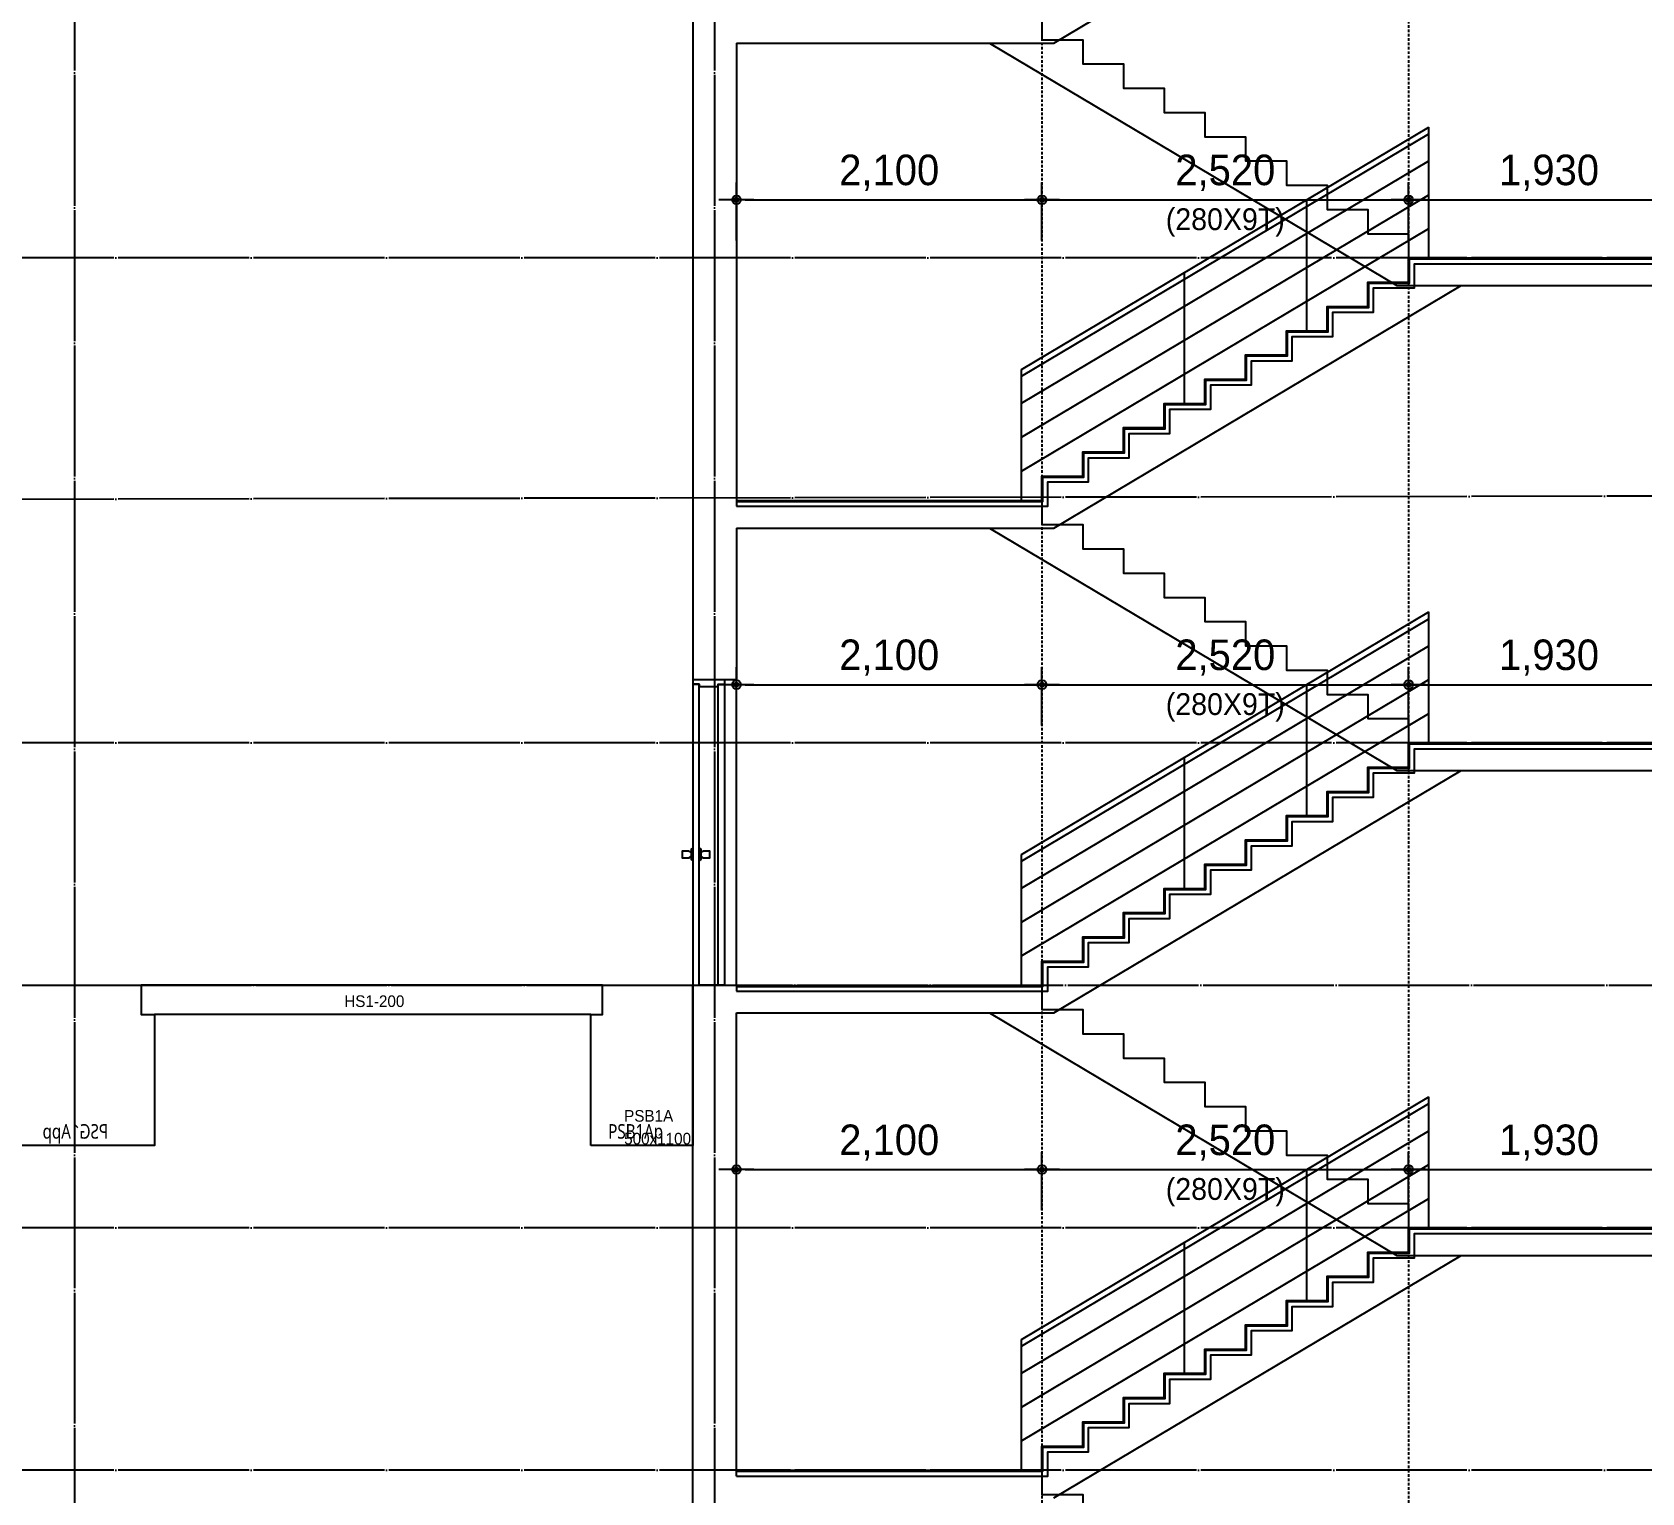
# Model space of a CAD drawing. Header units: millimetres. Extents: x 11948722 to 13111668, y -10771712 to -10232988.
# Drawn here: x 12777465 to 12788528, y -10485192 to -10475152 of the extents above; entities that cross this region are included whole.
import ezdxf
from ezdxf.enums import TextEntityAlignment as Align

# ---------------------------------------------------------------- set-up
doc = ezdxf.new("R2010")
doc.units = ezdxf.units.MM
doc.header["$LTSCALE"] = 150
doc.header["$MEASUREMENT"] = 0
doc.linetypes.add('CEN', pattern=[6.2, 6, -0.1, 0, -0.1])
doc.linetypes.add('Xref-계단단면도$0$H', pattern=[1, 0.6, -0.4])
doc.layers.get('0').update_dxf_attribs({"linetype": 'CONTINUOUS'})
doc.layers.get('Defpoints').update_dxf_attribs({"color": 117, "linetype": 'CONTINUOUS'})
for name, color, linetype in [('A-DOOR', 4, 'CONTINUOUS'), ('A-ELE-8', 8, 'CONTINUOUS'), ('A-중심선', 10, 'CEN'), ('CON-C', 2, 'CONTINUOUS'), ('ELE-8', 8, 'CONTINUOUS'), ('Xref-계단단면도$0$3 dim0', 7, 'CONTINUOUS'), ('Xref-계단단면도$0$A-CEIL', 6, 'CONTINUOUS'), ('Xref-계단단면도$0$A-DIM', 7, 'CONTINUOUS')]:
    doc.layers.add(name, color=color, linetype=linetype)
doc.styles.get("Standard").update_dxf_attribs({"font": 'NanumGothic.ttf'})
doc.styles.add('Xref-계단단면도$0$나눔고딕 Se', font='')
doc.styles.add('Xref-계단단면도$0$돋움', font='')
doc.styles.get('Xref-계단단면도$0$나눔고딕 Se').set_extended_font_data('Dotum')
doc.styles.get('Xref-계단단면도$0$돋움').set_extended_font_data('Dotum')
doc.dimstyles.new('Xref-계단단면도$0$A1-100', dxfattribs={"dimtxt": 3, "dimasz": 1, "dimexe": 2, "dimexo": 2, "dimgap": 1, "dimtad": 1, "dimdec": 0, "dimzin": 12, "dimdsep": 46, "dimlunit": 6, "dimtxsty": 'Xref-계단단면도$0$나눔고딕 Se', "dimblk1": 'Xref-계단단면도$0$DIMDOT', "dimblk2": 'Xref-계단단면도$0$DIMDOT', "dimsah": 1, "dimcen": -1, "dimdle": 2, "dimclrd": 256, "dimclre": 256, "dimclrt": 3, "dimadec": 0, "dimazin": 0, "dimtfac": 1, "dimtdec": 0, "dimtix": 1, "dimtmove": 2, "dimatfit": 3, "dimldrblk": 'Xref-계단단면도$0$DIMDOT', "dimfxl": 1, "dimtvp": 1, "dimtolj": 1, "dimtzin": 12, "dimlwd": -1, "dimlwe": -1, "dimarcsym": 0})

# ---------------------------------------------------------------- blocks, each defined once
blk = doc.blocks.new('*U136')
at = {"layer": 'A-DOOR'}
for p, q in [((-200, 0), (-200, 2070)), ((-155, 0), (-155, 2055)), ((-200, 0), (-25, 0))]:
    blk.add_line(p, q, dxfattribs=at)
for points in [[(10, 2100), (20, 2100), (20, 2070), (-25, 2070), (-25, 2055), (-155, 2055), (-155, 2070), (-200, 2070), (-200, 2100), (-190, 2100)], [(-35, 915), (-55, 925), (-95, 925), (-95, 875), (-55, 875), (-35, 885)], [(-25, 945), (-35, 935), (-35, 865), (-25, 855)], [(20, 945), (30, 935), (30, 865), (20, 855)], [(30, 885), (50, 875), (90, 875), (90, 925), (50, 925), (30, 915)]]:
    blk.add_lwpolyline(points, dxfattribs=at)
blk.add_lwpolyline([(20, 0), (-25, 0), (-25, 2070), (20, 2070)], close=True, dxfattribs=at)
blk = doc.blocks.new('Xref-계단단면도$0$DIMDOT')
at = {"color": 0}
blk.add_line((-2, 0), (2, 0), dxfattribs=at)
for radius in [0.5, 0.25]:
    blk.add_circle((0, 0), radius, dxfattribs=at)
blk = doc.blocks.new('*D1112')
at = {"layer": 'Defpoints', "color": 0, "lineweight": -3, "ltscale": 1200}
for p in [(12784405, -10482970), (12782305, -10483370), (12784405, -10483370)]:
    blk.add_point(p, dxfattribs=at)
at = {"layer": 'Xref-계단단면도$0$3 dim0'}
for p, q in [((12782305, -10483250), (12782305, -10482850)), ((12784405, -10483250), (12784405, -10482850)), ((12782365, -10482970), (12784345, -10482970))]:
    blk.add_line(p, q, dxfattribs=at)
at = {"layer": 'Xref-계단단면도$0$3 dim0', "ltscale": 1200, "xscale": 60, "yscale": 60, "zscale": 60, "rotation": 180}
blk.add_blockref('Xref-계단단면도$0$DIMDOT', (12782305, -10482970), dxfattribs=at)
at = {"layer": 'Xref-계단단면도$0$3 dim0', "ltscale": 1200, "xscale": 60, "yscale": 60, "zscale": 60}
blk.add_blockref('Xref-계단단면도$0$DIMDOT', (12784405, -10482970), dxfattribs=at)
at = {"layer": 'Xref-계단단면도$0$3 dim0', "color": 3, "ltscale": 1200, "insert": (12783355, -10482785), "char_height": 210, "attachment_point": 5, "style": 'Xref-계단단면도$0$나눔고딕 Se'}
blk.add_mtext('\\A1;2,100', dxfattribs=at)
blk = doc.blocks.new('*D1113')
at = {"layer": 'Defpoints', "color": 0, "lineweight": -3, "ltscale": 1200}
for p in [(12786925, -10482970), (12784405, -10483370), (12786925, -10483370)]:
    blk.add_point(p, dxfattribs=at)
at = {"layer": 'Xref-계단단면도$0$3 dim0'}
for p, q in [((12784405, -10483250), (12784405, -10482850)), ((12786925, -10483250), (12786925, -10482850)), ((12784465, -10482970), (12786865, -10482970))]:
    blk.add_line(p, q, dxfattribs=at)
at = {"layer": 'Xref-계단단면도$0$3 dim0', "ltscale": 1200, "xscale": 60, "yscale": 60, "zscale": 60, "rotation": 180}
blk.add_blockref('Xref-계단단면도$0$DIMDOT', (12784405, -10482970), dxfattribs=at)
at = {"layer": 'Xref-계단단면도$0$3 dim0', "ltscale": 1200, "xscale": 60, "yscale": 60, "zscale": 60}
blk.add_blockref('Xref-계단단면도$0$DIMDOT', (12786925, -10482970), dxfattribs=at)
at = {"layer": 'Xref-계단단면도$0$3 dim0', "color": 3, "ltscale": 1200, "char_height": 210, "attachment_point": 5, "style": 'Xref-계단단면도$0$나눔고딕 Se'}
for s, insert in [('\\A1;2,520', (12785665, -10482785)), ('\\H0.714286x;(280X9T)', (12785665, -10483126))]:
    blk.add_mtext(s, dxfattribs=dict(at, insert=insert))
blk = doc.blocks.new('*D1114')
at = {"layer": 'Defpoints', "color": 0, "lineweight": -3, "ltscale": 1200}
for p in [(12788855, -10482970), (12786925, -10483370), (12788855, -10483370)]:
    blk.add_point(p, dxfattribs=at)
at = {"layer": 'Xref-계단단면도$0$3 dim0'}
for p, q in [((12786925, -10483250), (12786925, -10482850)), ((12788855, -10483250), (12788855, -10482850)), ((12786985, -10482970), (12788795, -10482970))]:
    blk.add_line(p, q, dxfattribs=at)
at = {"layer": 'Xref-계단단면도$0$3 dim0', "ltscale": 1200, "xscale": 60, "yscale": 60, "zscale": 60, "rotation": 180}
blk.add_blockref('Xref-계단단면도$0$DIMDOT', (12786925, -10482970), dxfattribs=at)
at = {"layer": 'Xref-계단단면도$0$3 dim0', "ltscale": 1200, "xscale": 60, "yscale": 60, "zscale": 60}
blk.add_blockref('Xref-계단단면도$0$DIMDOT', (12788855, -10482970), dxfattribs=at)
at = {"layer": 'Xref-계단단면도$0$3 dim0', "color": 3, "ltscale": 1200, "insert": (12787890, -10482785), "char_height": 210, "attachment_point": 5, "style": 'Xref-계단단면도$0$나눔고딕 Se'}
blk.add_mtext('\\A1;1,930', dxfattribs=at)
blk = doc.blocks.new('*D1115')
at = {"layer": 'Defpoints', "color": 0, "lineweight": -3, "ltscale": 1200}
for p in [(12784405, -10479637), (12782305, -10480037), (12784405, -10480037)]:
    blk.add_point(p, dxfattribs=at)
at = {"layer": 'Xref-계단단면도$0$3 dim0'}
for p, q in [((12782305, -10479917), (12782305, -10479517)), ((12784405, -10479917), (12784405, -10479517)), ((12782365, -10479637), (12784345, -10479637))]:
    blk.add_line(p, q, dxfattribs=at)
at = {"layer": 'Xref-계단단면도$0$3 dim0', "ltscale": 1200, "xscale": 60, "yscale": 60, "zscale": 60, "rotation": 180}
blk.add_blockref('Xref-계단단면도$0$DIMDOT', (12782305, -10479637), dxfattribs=at)
at = {"layer": 'Xref-계단단면도$0$3 dim0', "ltscale": 1200, "xscale": 60, "yscale": 60, "zscale": 60}
blk.add_blockref('Xref-계단단면도$0$DIMDOT', (12784405, -10479637), dxfattribs=at)
at = {"layer": 'Xref-계단단면도$0$3 dim0', "color": 3, "ltscale": 1200, "insert": (12783355, -10479451), "char_height": 210, "attachment_point": 5, "style": 'Xref-계단단면도$0$나눔고딕 Se'}
blk.add_mtext('\\A1;2,100', dxfattribs=at)
blk = doc.blocks.new('*D1116')
at = {"layer": 'Defpoints', "color": 0, "lineweight": -3, "ltscale": 1200}
for p in [(12786925, -10479637), (12784405, -10480037), (12786925, -10480037)]:
    blk.add_point(p, dxfattribs=at)
at = {"layer": 'Xref-계단단면도$0$3 dim0'}
for p, q in [((12784405, -10479917), (12784405, -10479517)), ((12786925, -10479917), (12786925, -10479517)), ((12784465, -10479637), (12786865, -10479637))]:
    blk.add_line(p, q, dxfattribs=at)
at = {"layer": 'Xref-계단단면도$0$3 dim0', "ltscale": 1200, "xscale": 60, "yscale": 60, "zscale": 60, "rotation": 180}
blk.add_blockref('Xref-계단단면도$0$DIMDOT', (12784405, -10479637), dxfattribs=at)
at = {"layer": 'Xref-계단단면도$0$3 dim0', "ltscale": 1200, "xscale": 60, "yscale": 60, "zscale": 60}
blk.add_blockref('Xref-계단단면도$0$DIMDOT', (12786925, -10479637), dxfattribs=at)
at = {"layer": 'Xref-계단단면도$0$3 dim0', "color": 3, "ltscale": 1200, "char_height": 210, "attachment_point": 5, "style": 'Xref-계단단면도$0$나눔고딕 Se'}
for s, insert in [('\\A1;2,520', (12785665, -10479451)), ('\\H0.714286x;(280X9T)', (12785665, -10479793))]:
    blk.add_mtext(s, dxfattribs=dict(at, insert=insert))
blk = doc.blocks.new('*D1117')
at = {"layer": 'Defpoints', "color": 0, "lineweight": -3, "ltscale": 1200}
for p in [(12788855, -10479637), (12786925, -10480037), (12788855, -10480037)]:
    blk.add_point(p, dxfattribs=at)
at = {"layer": 'Xref-계단단면도$0$3 dim0'}
for p, q in [((12786925, -10479917), (12786925, -10479517)), ((12788855, -10479917), (12788855, -10479517)), ((12786985, -10479637), (12788795, -10479637))]:
    blk.add_line(p, q, dxfattribs=at)
at = {"layer": 'Xref-계단단면도$0$3 dim0', "ltscale": 1200, "xscale": 60, "yscale": 60, "zscale": 60, "rotation": 180}
blk.add_blockref('Xref-계단단면도$0$DIMDOT', (12786925, -10479637), dxfattribs=at)
at = {"layer": 'Xref-계단단면도$0$3 dim0', "ltscale": 1200, "xscale": 60, "yscale": 60, "zscale": 60}
blk.add_blockref('Xref-계단단면도$0$DIMDOT', (12788855, -10479637), dxfattribs=at)
at = {"layer": 'Xref-계단단면도$0$3 dim0', "color": 3, "ltscale": 1200, "insert": (12787890, -10479451), "char_height": 210, "attachment_point": 5, "style": 'Xref-계단단면도$0$나눔고딕 Se'}
blk.add_mtext('\\A1;1,930', dxfattribs=at)
blk = doc.blocks.new('*D1118')
at = {"layer": 'Defpoints', "color": 0, "lineweight": -3, "ltscale": 1200}
for p in [(12784405, -10476304), (12782305, -10476704), (12784405, -10476704)]:
    blk.add_point(p, dxfattribs=at)
at = {"layer": 'Xref-계단단면도$0$3 dim0'}
for p, q in [((12782305, -10476584), (12782305, -10476184)), ((12784405, -10476584), (12784405, -10476184)), ((12782365, -10476304), (12784345, -10476304))]:
    blk.add_line(p, q, dxfattribs=at)
at = {"layer": 'Xref-계단단면도$0$3 dim0', "ltscale": 1200, "xscale": 60, "yscale": 60, "zscale": 60, "rotation": 180}
blk.add_blockref('Xref-계단단면도$0$DIMDOT', (12782305, -10476304), dxfattribs=at)
at = {"layer": 'Xref-계단단면도$0$3 dim0', "ltscale": 1200, "xscale": 60, "yscale": 60, "zscale": 60}
blk.add_blockref('Xref-계단단면도$0$DIMDOT', (12784405, -10476304), dxfattribs=at)
at = {"layer": 'Xref-계단단면도$0$3 dim0', "color": 3, "ltscale": 1200, "insert": (12783355, -10476118), "char_height": 210, "attachment_point": 5, "style": 'Xref-계단단면도$0$나눔고딕 Se'}
blk.add_mtext('\\A1;2,100', dxfattribs=at)
blk = doc.blocks.new('*D1119')
at = {"layer": 'Defpoints', "color": 0, "lineweight": -3, "ltscale": 1200}
for p in [(12786925, -10476304), (12784405, -10476704), (12786925, -10476704)]:
    blk.add_point(p, dxfattribs=at)
at = {"layer": 'Xref-계단단면도$0$3 dim0'}
for p, q in [((12784405, -10476584), (12784405, -10476184)), ((12786925, -10476584), (12786925, -10476184)), ((12784465, -10476304), (12786865, -10476304))]:
    blk.add_line(p, q, dxfattribs=at)
at = {"layer": 'Xref-계단단면도$0$3 dim0', "ltscale": 1200, "xscale": 60, "yscale": 60, "zscale": 60, "rotation": 180}
blk.add_blockref('Xref-계단단면도$0$DIMDOT', (12784405, -10476304), dxfattribs=at)
at = {"layer": 'Xref-계단단면도$0$3 dim0', "ltscale": 1200, "xscale": 60, "yscale": 60, "zscale": 60}
blk.add_blockref('Xref-계단단면도$0$DIMDOT', (12786925, -10476304), dxfattribs=at)
at = {"layer": 'Xref-계단단면도$0$3 dim0', "color": 3, "ltscale": 1200, "char_height": 210, "attachment_point": 5, "style": 'Xref-계단단면도$0$나눔고딕 Se'}
for s, insert in [('\\A1;2,520', (12785665, -10476118)), ('\\H0.714286x;(280X9T)', (12785665, -10476460))]:
    blk.add_mtext(s, dxfattribs=dict(at, insert=insert))
blk = doc.blocks.new('*D1120')
at = {"layer": 'Defpoints', "color": 0, "lineweight": -3, "ltscale": 1200}
for p in [(12788855, -10476304), (12786925, -10476704), (12788855, -10476704)]:
    blk.add_point(p, dxfattribs=at)
at = {"layer": 'Xref-계단단면도$0$3 dim0'}
for p, q in [((12786925, -10476584), (12786925, -10476184)), ((12788855, -10476584), (12788855, -10476184)), ((12786985, -10476304), (12788795, -10476304))]:
    blk.add_line(p, q, dxfattribs=at)
at = {"layer": 'Xref-계단단면도$0$3 dim0', "ltscale": 1200, "xscale": 60, "yscale": 60, "zscale": 60, "rotation": 180}
blk.add_blockref('Xref-계단단면도$0$DIMDOT', (12786925, -10476304), dxfattribs=at)
at = {"layer": 'Xref-계단단면도$0$3 dim0', "ltscale": 1200, "xscale": 60, "yscale": 60, "zscale": 60}
blk.add_blockref('Xref-계단단면도$0$DIMDOT', (12788855, -10476304), dxfattribs=at)
at = {"layer": 'Xref-계단단면도$0$3 dim0', "color": 3, "ltscale": 1200, "insert": (12787890, -10476118), "char_height": 210, "attachment_point": 5, "style": 'Xref-계단단면도$0$나눔고딕 Se'}
blk.add_mtext('\\A1;1,930', dxfattribs=at)
blk = doc.blocks.new('PSB1Ap')
at = {"layer": 'CON-C', "ltscale": 1200, "flags": 128}
blk.add_lwpolyline([(-350, 0), (-350, 900), (-270, 900), (-270, 1100), (350, 1100), (350, 0)], close=True, dxfattribs=at)
at = {"layer": 'Defpoints', "color": 1, "width": 0.8}
blk.add_text('PSB1Ap', height=99.8, dxfattribs=at).set_placement((-231, 96), align=Align.MIDDLE_LEFT)
blk = doc.blocks.new('PSG1App')
at = {"layer": 'CON-C', "ltscale": 1200, "flags": 128}
blk.add_lwpolyline([(-460, 1100), (-460, 900), (-550, 900), (-550, 0), (550, 0), (550, 660), (460, 660), (460, 1100)], close=True, dxfattribs=at)
at = {"layer": 'Defpoints', "color": 1, "width": 0.8}
blk.add_text('PSG1App', height=99.8, dxfattribs=at).set_placement((-231, 96), align=Align.MIDDLE_LEFT)

msp = doc.modelspace()

# ---------------------------------------------------------------- linework, layer by layer
at = {"layer": 'A-ELE-8'}
msp.add_line((12782304.7, -10481703.5), (12782304.7, -10479603.5), dxfattribs=at)
at = {"layer": 'A-중심선'}
for p, q in [((12777754.7, -10458703.5), (12777754.7, -10505384.5)), ((12782154.7, -10458703.5), (12782154.7, -10505384.5)), ((12791046.5, -10476703.5), (12773420.5, -10476703.5)), ((12791046.5, -10478336.5), (12773420.5, -10478370.2)), ((12791046.5, -10480036.9), (12773420.5, -10480036.9)), ((12773420.5, -10481703.5), (12791046.5, -10481703.5)), ((12791046.5, -10483370.2), (12773420.5, -10483370.2)), ((12791046.5, -10485037.2), (12773420.5, -10485036.9))]:
    msp.add_line(p, q, dxfattribs=at)
at = {"layer": 'CON-C', "ltscale": 1200}
for p, q in [((12782004.7, -10471703.5), (12782004.7, -10479603.5)), ((12784485.9, -10475226.9), (12787285.9, -10473560.2)), ((12782304.7, -10475226.9), (12782304.7, -10478410.2)), ((12782304.7, -10475226.9), (12784485.9, -10475226.9)), ((12784485.9, -10478560.2), (12787285.9, -10476893.6)), ((12787285.9, -10476893.6), (12789154.7, -10476893.6)), ((12782304.7, -10478560.2), (12782304.7, -10479603.5)), ((12782304.7, -10478560.2), (12784485.9, -10478560.2)), ((12782304.7, -10479603.5), (12782004.7, -10479603.5)), ((12784485.9, -10481893.6), (12787285.9, -10480226.9)), ((12787285.9, -10480226.9), (12789154.7, -10480226.9)), ((12781384.7, -10481703.5), (12778214.7, -10481703.5)), ((12782004.7, -10489603.5), (12782004.7, -10481703.5)), ((12782004.7, -10481703.5), (12782304.7, -10481703.6)), ((12782304.7, -10481703.6), (12782304.7, -10481743.5)), ((12781304.7, -10481903.5), (12778304.7, -10481903.5)), ((12782304.7, -10481893.6), (12784485.9, -10481893.6)), ((12784485.9, -10485226.9), (12787285.9, -10483560.2)), ((12787285.9, -10483560.2), (12789154.7, -10483560.2))]:
    msp.add_line(p, q, dxfattribs=at)
at = {"layer": 'CON-C', "ltscale": 1200, "flags": 128}
for points in [[(12782304.7, -10478410.2), (12784444.7, -10478410.2), (12784444.7, -10478243.6), (12784724.7, -10478243.6), (12784724.7, -10478076.9), (12785004.7, -10478076.9), (12785004.7, -10477910.2), (12785284.7, -10477910.2), (12785284.7, -10477743.6), (12785564.7, -10477743.6), (12785564.7, -10477576.9), (12785844.7, -10477576.9), (12785844.7, -10477410.2), (12786124.7, -10477410.2), (12786124.7, -10477243.6), (12786404.7, -10477243.6), (12786404.7, -10477076.9), (12786684.7, -10477076.9), (12786684.7, -10476910.2), (12786964.7, -10476910.2), (12786964.7, -10476743.6), (12789054.7, -10476743.6)], [(12782304.7, -10481743.6), (12784444.7, -10481743.6), (12784444.7, -10481576.9), (12784724.7, -10481576.9), (12784724.7, -10481410.2), (12785004.7, -10481410.2), (12785004.7, -10481243.6), (12785284.7, -10481243.6), (12785284.7, -10481076.9), (12785564.7, -10481076.9), (12785564.7, -10480910.2), (12785844.7, -10480910.2), (12785844.7, -10480743.6), (12786124.7, -10480743.6), (12786124.7, -10480576.9), (12786404.7, -10480576.9), (12786404.7, -10480410.2), (12786684.7, -10480410.2), (12786684.7, -10480243.6), (12786964.7, -10480243.6), (12786964.7, -10480076.9), (12789054.7, -10480076.9)], [(12782304.7, -10485076.9), (12784444.7, -10485076.9), (12784444.7, -10484910.2), (12784724.7, -10484910.2), (12784724.7, -10484743.6), (12785004.7, -10484743.6), (12785004.7, -10484576.9), (12785284.7, -10484576.9), (12785284.7, -10484410.2), (12785564.7, -10484410.2), (12785564.7, -10484243.6), (12785844.7, -10484243.6), (12785844.7, -10484076.9), (12786124.7, -10484076.9), (12786124.7, -10483910.2), (12786404.7, -10483910.2), (12786404.7, -10483743.6), (12786684.7, -10483743.6), (12786684.7, -10483576.9), (12786964.7, -10483576.9), (12786964.7, -10483410.2), (12789054.7, -10483410.2)]]:
    msp.add_lwpolyline(points, dxfattribs=at)
at = {"layer": 'CON-C', "ltscale": 1200}
msp.add_lwpolyline([(12782304.7, -10485076.9), (12782304.7, -10481893.5)], dxfattribs=at)
at = {"layer": 'ELE-8', "ltscale": 300}
for p, q in [((12782304.7, -10475226.9), (12784043.4, -10475226.9)), ((12784043.4, -10475226.9), (12786843.4, -10476893.6)), ((12786843.4, -10476893.6), (12788354.7, -10476893.6)), ((12782304.7, -10478560.2), (12784043.4, -10478560.2)), ((12784043.4, -10478560.2), (12786843.4, -10480226.9)), ((12786843.4, -10480226.9), (12788354.7, -10480226.9)), ((12782304.7, -10481893.6), (12784043.4, -10481893.6)), ((12784043.4, -10481893.6), (12786843.4, -10483560.2)), ((12786843.4, -10483560.2), (12788354.7, -10483560.2))]:
    msp.add_line(p, q, dxfattribs=at)
at = {"layer": 'ELE-8', "ltscale": 300, "flags": 128}
for points in [[(12782304.7, -10475036.9), (12784404.7, -10475036.9), (12784404.7, -10475203.6), (12784684.7, -10475203.6), (12784684.7, -10475370.2), (12784964.7, -10475370.2), (12784964.7, -10475536.9), (12785244.7, -10475536.9), (12785244.7, -10475703.6), (12785524.7, -10475703.6), (12785524.7, -10475870.2), (12785804.7, -10475870.2), (12785804.7, -10476036.9), (12786084.7, -10476036.9), (12786084.7, -10476203.6), (12786364.7, -10476203.6), (12786364.7, -10476370.2), (12786644.7, -10476370.2), (12786644.7, -10476536.9), (12786924.7, -10476536.9), (12786924.7, -10476703.6), (12788354.7, -10476703.6)], [(12782304.7, -10478370.2), (12784404.7, -10478370.2), (12784404.7, -10478536.9), (12784684.7, -10478536.9), (12784684.7, -10478703.6), (12784964.7, -10478703.6), (12784964.7, -10478870.2), (12785244.7, -10478870.2), (12785244.7, -10479036.9), (12785524.7, -10479036.9), (12785524.7, -10479203.6), (12785804.7, -10479203.6), (12785804.7, -10479370.2), (12786084.7, -10479370.2), (12786084.7, -10479536.9), (12786364.7, -10479536.9), (12786364.7, -10479703.6), (12786644.7, -10479703.6), (12786644.7, -10479870.2), (12786924.7, -10479870.2), (12786924.7, -10480036.9), (12788354.7, -10480036.9)], [(12782304.7, -10481703.6), (12784404.7, -10481703.6), (12784404.7, -10481870.2), (12784684.7, -10481870.2), (12784684.7, -10482036.9), (12784964.7, -10482036.9), (12784964.7, -10482203.6), (12785244.7, -10482203.6), (12785244.7, -10482370.2), (12785524.7, -10482370.2), (12785524.7, -10482536.9), (12785804.7, -10482536.9), (12785804.7, -10482703.6), (12786084.7, -10482703.6), (12786084.7, -10482870.2), (12786364.7, -10482870.2), (12786364.7, -10483036.9), (12786644.7, -10483036.9), (12786644.7, -10483203.6), (12786924.7, -10483203.6), (12786924.7, -10483370.2), (12788354.7, -10483370.2)], [(12782304.7, -10485036.9), (12784404.7, -10485036.9), (12784404.7, -10485203.6), (12784684.7, -10485203.6), (12784684.7, -10485370.2), (12784964.7, -10485370.2), (12784964.7, -10485536.9), (12785244.7, -10485536.9), (12785244.7, -10485703.6), (12785524.7, -10485703.6), (12785524.7, -10485870.2), (12785804.7, -10485870.2), (12785804.7, -10486036.9), (12786084.7, -10486036.9), (12786084.7, -10486203.6), (12786364.7, -10486203.6), (12786364.7, -10486370.2), (12786644.7, -10486370.2), (12786644.7, -10486536.9), (12786924.7, -10486536.9), (12786924.7, -10486703.6), (12788354.7, -10486703.6)]]:
    msp.add_lwpolyline(points, dxfattribs=at)
at = {"layer": 'Xref-계단단면도$0$A-CEIL', "ltscale": 1200}
for p, q in [((12784264.7, -10477470.2), (12787064.7, -10475803.6)), ((12784264.7, -10477516.8), (12787064.7, -10475850.1)), ((12787064.7, -10476703.6), (12787064.7, -10475803.6)), ((12784264.7, -10477703), (12787064.7, -10476036.3)), ((12784264.7, -10477935.7), (12787064.7, -10476269.1)), ((12786224.7, -10477203.6), (12786224.7, -10476303.6)), ((12784264.7, -10478168.5), (12787064.7, -10476501.8)), ((12785384.7, -10477703.6), (12785384.7, -10476803.6)), ((12784264.7, -10478370.2), (12784264.7, -10477470.2)), ((12784264.7, -10480803.6), (12787064.7, -10479136.9)), ((12784264.7, -10480850.1), (12787064.7, -10479183.4)), ((12787064.7, -10480036.9), (12787064.7, -10479136.9)), ((12784264.7, -10481036.3), (12787064.7, -10479369.6)), ((12784264.7, -10481269.1), (12787064.7, -10479602.4)), ((12786224.7, -10480536.9), (12786224.7, -10479636.9)), ((12784264.7, -10481501.8), (12787064.7, -10479835.1)), ((12785384.7, -10481036.9), (12785384.7, -10480136.9)), ((12784264.7, -10481703.6), (12784264.7, -10480803.6)), ((12784264.7, -10484136.9), (12787064.7, -10482470.2)), ((12784264.7, -10484183.4), (12787064.7, -10482516.8)), ((12787064.7, -10483370.2), (12787064.7, -10482470.2)), ((12784264.7, -10484369.6), (12787064.7, -10482703)), ((12784264.7, -10484602.4), (12787064.7, -10482935.7)), ((12786224.7, -10483870.2), (12786224.7, -10482970.2)), ((12784264.7, -10484835.1), (12787064.7, -10483168.5)), ((12785384.7, -10484370.2), (12785384.7, -10483470.2)), ((12784264.7, -10485036.9), (12784264.7, -10484136.9))]:
    msp.add_line(p, q, dxfattribs=at)
at = {"layer": 'Xref-계단단면도$0$A-CEIL', "ltscale": 1200, "flags": 128}
for points in [[(12782304.7, -10478370.2), (12784404.7, -10478370.2), (12784404.7, -10478203.6), (12784684.7, -10478203.6), (12784684.7, -10478036.9), (12784964.7, -10478036.9), (12784964.7, -10477870.2), (12785244.7, -10477870.2), (12785244.7, -10477703.6), (12785524.7, -10477703.6), (12785524.7, -10477536.9), (12785804.7, -10477536.9), (12785804.7, -10477370.2), (12786084.7, -10477370.2), (12786084.7, -10477203.6), (12786364.7, -10477203.6), (12786364.7, -10477036.9), (12786644.7, -10477036.9), (12786644.7, -10476870.2), (12786924.7, -10476870.2), (12786924.7, -10476703.6), (12789054.7, -10476703.6)], [(12782304.7, -10478377.2), (12784411.7, -10478377.2), (12784411.7, -10478210.6), (12784691.7, -10478210.6), (12784691.7, -10478043.9), (12784971.7, -10478043.9), (12784971.7, -10477877.2), (12785251.7, -10477877.2), (12785251.7, -10477710.6), (12785531.7, -10477710.6), (12785531.7, -10477543.9), (12785811.7, -10477543.9), (12785811.7, -10477377.2), (12786091.7, -10477377.2), (12786091.7, -10477210.6), (12786371.7, -10477210.6), (12786371.7, -10477043.9), (12786651.7, -10477043.9), (12786651.7, -10476877.2), (12786931.7, -10476877.2), (12786931.7, -10476710.6), (12789054.7, -10476710.6)], [(12782304.7, -10481703.6), (12784404.7, -10481703.6), (12784404.7, -10481536.9), (12784684.7, -10481536.9), (12784684.7, -10481370.2), (12784964.7, -10481370.2), (12784964.7, -10481203.6), (12785244.7, -10481203.6), (12785244.7, -10481036.9), (12785524.7, -10481036.9), (12785524.7, -10480870.2), (12785804.7, -10480870.2), (12785804.7, -10480703.6), (12786084.7, -10480703.6), (12786084.7, -10480536.9), (12786364.7, -10480536.9), (12786364.7, -10480370.2), (12786644.7, -10480370.2), (12786644.7, -10480203.6), (12786924.7, -10480203.6), (12786924.7, -10480036.9), (12789054.7, -10480036.9)], [(12782304.7, -10481710.6), (12784411.7, -10481710.6), (12784411.7, -10481543.9), (12784691.7, -10481543.9), (12784691.7, -10481377.2), (12784971.7, -10481377.2), (12784971.7, -10481210.6), (12785251.7, -10481210.6), (12785251.7, -10481043.9), (12785531.7, -10481043.9), (12785531.7, -10480877.2), (12785811.7, -10480877.2), (12785811.7, -10480710.6), (12786091.7, -10480710.6), (12786091.7, -10480543.9), (12786371.7, -10480543.9), (12786371.7, -10480377.2), (12786651.7, -10480377.2), (12786651.7, -10480210.6), (12786931.7, -10480210.6), (12786931.7, -10480043.9), (12789054.7, -10480043.9)], [(12782304.7, -10485036.9), (12784404.7, -10485036.9), (12784404.7, -10484870.2), (12784684.7, -10484870.2), (12784684.7, -10484703.6), (12784964.7, -10484703.6), (12784964.7, -10484536.9), (12785244.7, -10484536.9), (12785244.7, -10484370.2), (12785524.7, -10484370.2), (12785524.7, -10484203.6), (12785804.7, -10484203.6), (12785804.7, -10484036.9), (12786084.7, -10484036.9), (12786084.7, -10483870.2), (12786364.7, -10483870.2), (12786364.7, -10483703.6), (12786644.7, -10483703.6), (12786644.7, -10483536.9), (12786924.7, -10483536.9), (12786924.7, -10483370.2), (12789054.7, -10483370.2)], [(12782304.7, -10485043.9), (12784411.7, -10485043.9), (12784411.7, -10484877.2), (12784691.7, -10484877.2), (12784691.7, -10484710.6), (12784971.7, -10484710.6), (12784971.7, -10484543.9), (12785251.7, -10484543.9), (12785251.7, -10484377.2), (12785531.7, -10484377.2), (12785531.7, -10484210.6), (12785811.7, -10484210.6), (12785811.7, -10484043.9), (12786091.7, -10484043.9), (12786091.7, -10483877.2), (12786371.7, -10483877.2), (12786371.7, -10483710.6), (12786651.7, -10483710.6), (12786651.7, -10483543.9), (12786931.7, -10483543.9), (12786931.7, -10483377.2), (12789054.7, -10483377.2)]]:
    msp.add_lwpolyline(points, dxfattribs=at)
at = {"layer": 'Xref-계단단면도$0$A-DIM', "color": 135, "linetype": 'Xref-계단단면도$0$H', "ltscale": 0.2}
for p, q in [((12784404.7, -10466703.5), (12784404.7, -10489275)), ((12786924.7, -10466703.5), (12786924.7, -10500922.6))]:
    msp.add_line(p, q, dxfattribs=at)

# ---------------------------------------------------------------- block references
at = {"layer": 'A-DOOR', "xscale": -1}
msp.add_blockref('*U136', (12782024.7, -10481703.5), dxfattribs=at)
at = {"layer": 'CON-C', "ltscale": 1200, "xscale": -1, "rotation": 359.9999999989596}
msp.add_blockref('PSG1App', (12777754.7, -10482803.5), dxfattribs=at)
at = {"layer": 'CON-C', "ltscale": 1200}
msp.add_blockref('PSB1Ap', (12781654.7, -10482803.5), dxfattribs=at)

# ---------------------------------------------------------------- texts
at = {"layer": 'Defpoints', "style": 'Xref-계단단면도$0$돋움'}
for s, p in [('HS1-200', (12779609.6, -10481852.6)), ('PSB1A', (12781533.3, -10482640.8)), ('500x1100', (12781533.3, -10482797.4))]:
    msp.add_text(s, height=80, dxfattribs=at).set_placement(p)

# ---------------------------------------------------------------- dimensions: what is measured, and where the dimension line sits
at = {"layer": 'Xref-계단단면도$0$3 dim0'}
for base, p1, p2, picture, middle in [((12784404.7, -10476303.5), (12782304.7, -10476703.5), (12784404.7, -10476703.5), '*D1118', (12783354.7, -10476118.2)), ((12788854.7, -10476303.5), (12786924.7, -10476703.5), (12788854.7, -10476703.5), '*D1120', (12787889.7, -10476118.2)), ((12784404.7, -10479636.9), (12782304.7, -10480036.9), (12784404.7, -10480036.9), '*D1115', (12783354.7, -10479451.5)), ((12788854.7, -10479636.9), (12786924.7, -10480036.9), (12788854.7, -10480036.9), '*D1117', (12787889.7, -10479451.5)), ((12784404.7, -10482970.2), (12782304.7, -10483370.2), (12784404.7, -10483370.2), '*D1112', (12783354.7, -10482784.8)), ((12788854.7, -10482970.2), (12786924.7, -10483370.2), (12788854.7, -10483370.2), '*D1114', (12787889.7, -10482784.8))]:
    dim = msp.add_linear_dim(base=base, p1=p1, p2=p2, dimstyle='Xref-계단단면도$0$A1-100', override={"dimscale": 60, "dimtxt": 3.5, "dimblk1": 'Xref-계단단면도$0$DIMDOT', "dimblk2": 'Xref-계단단면도$0$DIMDOT'}, dxfattribs=at)
    dim.commit()
    dim.dimension.update_dxf_attribs({"geometry": picture, "text_midpoint": middle})
for base, p1, p2, picture, middle in [((12786924.7, -10476303.5), (12784404.7, -10476703.5), (12786924.7, -10476703.5), '*D1119', (12785664.7, -10476303.5)), ((12786924.7, -10479636.9), (12784404.7, -10480036.9), (12786924.7, -10480036.9), '*D1116', (12785664.7, -10479636.9)), ((12786924.7, -10482970.2), (12784404.7, -10483370.2), (12786924.7, -10483370.2), '*D1113', (12785664.7, -10482970.2))]:
    dim = msp.add_linear_dim(base=base, p1=p1, p2=p2, text='<>\\X\\H0.714286x;(280X9T)', dimstyle='Xref-계단단면도$0$A1-100', override={"dimscale": 60, "dimtxt": 3.5, "dimtxsty": 'Xref-계단단면도$0$나눔고딕 Se', "dimblk1": 'Xref-계단단면도$0$DIMDOT', "dimblk2": 'Xref-계단단면도$0$DIMDOT'}, dxfattribs=at)
    dim.commit()
    dim.dimension.update_dxf_attribs({"geometry": picture, "text_midpoint": middle})

doc.saveas('drawing.dxf')
